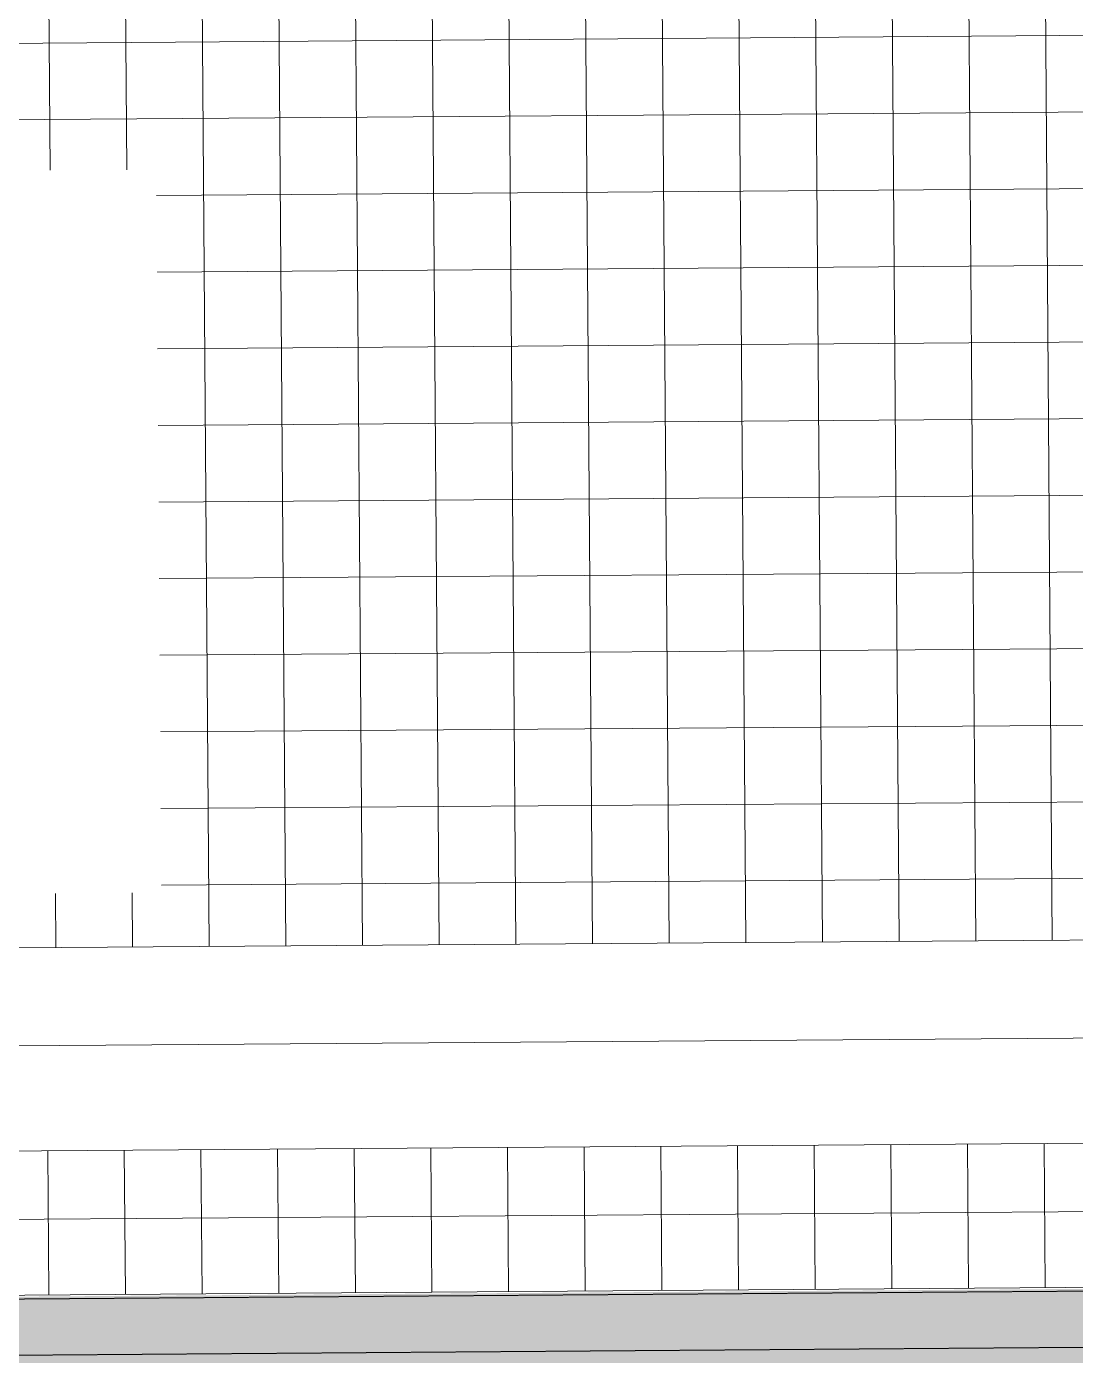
# Model space of a CAD drawing. Header units: millimetres. Extents: x 930469 to 1523124, y -120375 to 411163.
# Drawn here: x 1409055 to 1413160, y 190972 to 196173 of the extents above; entities that cross this region are included whole.
import ezdxf

# ---------------------------------------------------------------- set-up
doc = ezdxf.new("R2010")
doc.units = ezdxf.units.MM
doc.set_wipeout_variables(frame=1)
doc.linetypes.add('DASHED2', pattern=[0.375, 0.25, -0.125])
doc.linetypes.add('Xref Mat bang phong may phat dien tang 1$0$DASHDOT', pattern=[1, 0.5, -0.25, 0, -0.25])
doc.layers.get('0').update_dxf_attribs({"color": 8, "lineweight": 0})
for name, color, linetype, lineweight in [('A-CUA', 8, 'Continuous', 0), ('A-NET MANH', 8, 'Continuous', 0), ('A-NET THAY', 8, 'Continuous', 0), ('A-TUONG', 8, 'Continuous', 0), ('DIM', 8, 'Continuous', 0), ('hach', 8, 'Continuous', 0), ('hatch2', 8, 'Continuous', 0), ('khuat 1', 8, 'DASHED2', 0), ('THAY', 8, 'Continuous', 0), ('thay1', 8, 'Continuous', 0), ('Xref Landscape 2020 05 04$0$tree', 8, 'Continuous', 0), ('Xref Landscape 2020 05 04$0$TUONG', 8, 'Continuous', 0), ('Xref Mat bang phong may phat dien tang 1$0$+Alu doors', 8, 'Continuous', 0), ('Xref Mat bang phong may phat dien tang 1$0$+Steel Doors', 8, 'Continuous', 0), ('Xref Mat bang phong may phat dien tang 1$0$A_manh', 8, 'Continuous', 0), ('Xref Mat bang phong may phat dien tang 1$0$CENTER', 8, 'Xref Mat bang phong may phat dien tang 1$0$DASHDOT', 0), ('Xref Mat bang phong may phat dien tang 1$0$CUADI', 8, 'Continuous', 0), ('Xref Mat bang phong may phat dien tang 1$0$hoan thien', 8, 'Continuous', 0), ('Xref Mat bang phong may phat dien tang 1$0$Ong dau cap', 8, 'Continuous', 0), ('Xref Mat bang phong may phat dien tang 1$0$Ong dau hoi', 8, 'Continuous', 0), ('Xref Mat bang phong may phat dien tang 1$0$THAY', 8, 'Continuous', 0), ('Xref Mat bang phong may phat dien tang 1$0$Xref Mat bang phong may phat dien tang 1$0$TUONG', 8, 'Continuous', 0)]:
    doc.layers.add(name, color=color, linetype=linetype, lineweight=lineweight)

# ---------------------------------------------------------------- blocks, each defined once
blk = doc.blocks.new('*U113')
at = {"layer": 'Xref Mat bang phong may phat dien tang 1$0$+Alu doors', "ltscale": 1000}
for p, q in [((-11018.1, 53651.8, -66.2), (-11018.1, 56695.3, -132.5)), ((-11007.1, 53651.8, -66.2), (-11007.1, 56695.3, -132.5)), ((-10978.5, 53651.8, -66.2), (-10978.5, 56695.3, -132.5)), ((-10958.1, 53651.8, -66.2), (-10958.1, 56695.3, -132.5))]:
    blk.add_line(p, q, dxfattribs=at)
at = {"layer": 'Xref Mat bang phong may phat dien tang 1$0$+Steel Doors', "ltscale": 1000}
for p, q in [((-11031.6, 56695.3, -66.2), (-11034.1, 56695.3, -66.2)), ((-11034.1, 56695.3, -66.2), (-11034.1, 56657.3, -66.2)), ((-11034.1, 56657.3, -66.2), (-11026.3, 56657.3, -66.2)), ((-11032.6, 56654.5, -132.5), (-11034.1, 56652.3, -132.5)), ((-11032.9, 56652.3, -66.2), (-11034.1, 56652.3, -66.2)), ((-11034.1, 56652.3, -66.2), (-11034.1, 56650.3, -66.2)), ((-11034.1, 53696.8, -66.2), (-11034.1, 56650.3, -132.5)), ((-11034.1, 56650.3, -66.2), (-11025.1, 56650.3, -66.2)), ((-11032.9, 56689.3, -66.2), (-11032.9, 56694.1, -66.2)), ((-11032.9, 56694.1, -66.2), (-11031.6, 56694.1, -66.2)), ((-11020.3, 56689.3, -66.2), (-11032.9, 56689.3, -66.2)), ((-11022.8, 56688.3, -132.5), (-11032.9, 56688.3, -132.5)), ((-11032.9, 56658.5, -132.5), (-11032.9, 56688.1, -132.5)), ((-11020.3, 56658.5, -132.5), (-11032.9, 56658.5, -132.5)), ((-11032.9, 56651.5, -66.2), (-11032.9, 56652.3, -66.2)), ((-11026.3, 56651.5, -66.2), (-11032.9, 56651.5, -66.2)), ((-11031.6, 56694.1, -66.2), (-11031.6, 56695.3, -66.2)), ((-11026.3, 56657.3, -66.2), (-11026.3, 56651.5, -66.2)), ((-11025.1, 56650.3, -66.2), (-11025.1, 56657.3, -66.2)), ((-11025.1, 56657.3, -66.2), (-11019.1, 56657.3, -66.2)), ((-11022.8, 56689.3, -132.5), (-11022.8, 56681.1, -132.5)), ((-11022.8, 56681.1, -132.5), (-11020.3, 56681.1, -132.5)), ((-11019.1, 56695.3, -66.2), (-11021.6, 56695.3, -66.2)), ((-11021.6, 56695.3, -66.2), (-11021.6, 56694.1, -66.2)), ((-11021.6, 56694.1, -66.2), (-11020.3, 56694.1, -66.2)), ((-11021.6, 56682.3, -66.2), (-11021.6, 56688.3, -66.2)), ((-11021.6, 56688.3, -66.2), (-11020.3, 56688.3, -66.2)), ((-11020.3, 56682.3, -66.2), (-11021.6, 56682.3, -66.2)), ((-11020.3, 56694.1, -66.2), (-11020.3, 56689.3, -66.2)), ((-11020.3, 56688.3, -66.2), (-11020.3, 56687.3, -66.2)), ((-11020.3, 56687.3, -66.2), (-11019.1, 56687.3, -66.2)), ((-11019.1, 56683.1, -66.2), (-11020.3, 56683.1, -66.2)), ((-11020.3, 56683.1, -66.2), (-11020.3, 56682.3, -66.2)), ((-11020.3, 56681.1, -132.5), (-11020.3, 56658.5, -132.5)), ((-11019.1, 56687.3, -66.2), (-11019.1, 56695.3, -66.2)), ((-11019.1, 56657.3, -66.2), (-11019.1, 56683.1, -66.2)), ((-11034.1, 53694.8, -66.2), (-11034.1, 53696.8, -66.2)), ((-11034.1, 53696.8, -66.2), (-11025.1, 53696.8, -66.2)), ((-11032.6, 53692.6, -66.2), (-11034.1, 53694.8, -66.2)), ((-11032.9, 53694.8, -66.2), (-11034.1, 53694.8, -66.2)), ((-11034.1, 53651.8, -66.2), (-11034.1, 53689.8, -66.2)), ((-11034.1, 53689.8, -66.2), (-11026.3, 53689.8, -66.2)), ((-11026.3, 53695.6, -66.2), (-11032.9, 53695.6, -66.2)), ((-11032.9, 53695.6, -66.2), (-11032.9, 53694.8, -66.2)), ((-11020.3, 53688.6, -66.2), (-11032.9, 53688.6, -66.2)), ((-11032.9, 53688.6, -66.2), (-11032.9, 53659, -66.2)), ((-11026.3, 53689.8, -66.2), (-11026.3, 53695.6, -66.2)), ((-11025.1, 53696.8, -66.2), (-11025.1, 53689.8, -66.2)), ((-11025.1, 53689.8, -66.2), (-11019.1, 53689.8, -66.2)), ((-11020.3, 53666, -66.2), (-11020.3, 53688.6, -66.2)), ((-11019.1, 53689.8, -66.2), (-11019.1, 53664, -66.2)), ((-11031.6, 53651.8, -66.2), (-11034.1, 53651.8, -66.2)), ((-11022.8, 53658.8, -66.2), (-11032.9, 53658.8, -66.2)), ((-11020.3, 53657.8, -66.2), (-11032.9, 53657.8, -66.2)), ((-11032.9, 53657.8, -66.2), (-11032.9, 53653, -66.2)), ((-11032.9, 53653, -66.2), (-11031.6, 53653, -66.2)), ((-11031.6, 53653, -66.2), (-11031.6, 53651.8, -66.2)), ((-11022.8, 53657.8, -66.2), (-11022.8, 53666, -66.2)), ((-11022.8, 53666, -66.2), (-11020.3, 53666, -66.2)), ((-11020.3, 53664.8, -66.2), (-11021.6, 53664.8, -66.2)), ((-11021.6, 53664.8, -66.2), (-11021.6, 53658.8, -66.2)), ((-11021.6, 53658.8, -66.2), (-11020.3, 53658.8, -66.2)), ((-11021.6, 53651.8, -66.2), (-11021.6, 53653, -66.2)), ((-11021.6, 53653, -66.2), (-11020.3, 53653, -66.2)), ((-11019.1, 53651.8, -66.2), (-11021.6, 53651.8, -66.2)), ((-11020.3, 53664, -66.2), (-11020.3, 53664.8, -66.2)), ((-11019.1, 53664, -66.2), (-11020.3, 53664, -66.2)), ((-11020.3, 53658.8, -66.2), (-11020.3, 53659.8, -66.2)), ((-11020.3, 53659.8, -66.2), (-11019.1, 53659.8, -66.2)), ((-11020.3, 53653, -66.2), (-11020.3, 53657.8, -66.2)), ((-11019.1, 53659.8, -66.2), (-11019.1, 53651.8, -66.2))]:
    blk.add_line(p, q, dxfattribs=at)
for centre, radius in [((-11029.6, 56654.5, -132.5), 3), ((-11032.1, 56654.5, -132.5), 0.5), ((-11029.6, 56654.5, -132.5), 2), ((-11029.6, 56657, -132.5), 0.5), ((-11029.6, 56652, -132.5), 0.5), ((-11027.1, 56654.5, -132.5), 0.5), ((-11029.6, 53692.6, -66.2), 3), ((-11032.1, 53692.6, -66.2), 0.5), ((-11029.6, 53692.6, -66.2), 2), ((-11029.6, 53695.1, -66.2), 0.5), ((-11029.6, 53690.1, -66.2), 0.5), ((-11027.1, 53692.6, -66.2), 0.5)]:
    blk.add_circle(centre, radius, dxfattribs=at)
at = {"layer": 'Xref Mat bang phong may phat dien tang 1$0$CUADI'}
for p, q in [((-11034.1, 56695.3, -132.5), (-11034.1, 56733.3, -132.5)), ((-11034.1, 56733.3, -132.5), (-11025.1, 56733.3, -132.5)), ((-11026.3, 56732.1, -132.5), (-11033, 56732.1, -132.5)), ((-11033, 56732.1, -132.5), (-11033, 56696.4, -132.5)), ((-11026.3, 56731, -132.5), (-11026.3, 56732.1, -132.5)), ((-11022.6, 56731, -132.5), (-11026.3, 56731, -132.5)), ((-11025.1, 56733.3, -132.5), (-11025.1, 56732.1, -132.5)), ((-11025.1, 56732.1, -132.5), (-11022.6, 56732.1, -132.5)), ((-11022.1, 56731.6, -132.5), (-11022.1, 56731.5, -132.5)), ((-10970.1, 56731.5, -132.5), (-10970.1, 56731.6, -132.5)), ((-10969.6, 56732.1, -132.5), (-10967.1, 56732.1, -132.5)), ((-10966, 56731, -132.5), (-10969.6, 56731, -132.5)), ((-10967.1, 56732.1, -132.5), (-10967.1, 56733.3, -132.5)), ((-10967.1, 56733.3, -132.5), (-10958.1, 56733.3, -132.5)), ((-10959.3, 56732.1, -132.5), (-10966, 56732.1, -132.5)), ((-10966, 56732.1, -132.5), (-10966, 56731, -132.5)), ((-10959.3, 56696.4, -132.5), (-10959.3, 56732.1, -132.5)), ((-10958.1, 56733.3, -132.5), (-10958.1, 56695.3, -132.5)), ((-10958.1, 56695.3, -132.5), (-11034.1, 56695.3, -132.5)), ((-11033, 56696.4, -132.5), (-11015.9, 56696.4, -132.5)), ((-11015.7, 56700.1, -132.5), (-11015.4, 56699.7, -132.5)), ((-11013.3, 56700.1, -132.5), (-11013.6, 56699.7, -132.5)), ((-10979, 56696.4, -132.5), (-11013.1, 56696.4, -132.5)), ((-10978.5, 56699.7, -132.5), (-10978.7, 56700.1, -132.5)), ((-10976.7, 56699.7, -132.5), (-10976.4, 56700.1, -132.5)), ((-10976.2, 56696.4, -132.5), (-10959.3, 56696.4, -132.5)), ((-10958.1, 53651.8, -66.2), (-11034.1, 53651.8, -66.2)), ((-11034.1, 53651.8, -66.2), (-11034.1, 53613.8, -66.2)), ((-11033, 53614.9, -66.2), (-11033, 53650.6, -66.2)), ((-11033, 53650.6, -66.2), (-11015.9, 53650.6, -66.2)), ((-11015.7, 53646.9, -66.2), (-11015.4, 53647.4, -66.2)), ((-11013.3, 53646.9, -66.2), (-11013.6, 53647.4, -66.2)), ((-10979, 53650.6, -66.2), (-11013.1, 53650.6, -66.2)), ((-10978.5, 53647.4, -66.2), (-10978.7, 53646.9, -66.2)), ((-10976.7, 53647.4, -66.2), (-10976.4, 53646.9, -66.2)), ((-10976.2, 53650.6, -66.2), (-10959.3, 53650.6, -66.2)), ((-10959.3, 53650.6, -66.2), (-10959.3, 53614.9, -66.2)), ((-10958.1, 53613.8, -66.2), (-10958.1, 53651.8, -66.2)), ((-11034.1, 53613.8, -66.2), (-11025.1, 53613.8, -66.2)), ((-11026.3, 53614.9, -66.2), (-11033, 53614.9, -66.2)), ((-11022.6, 53616.1, -66.2), (-11026.3, 53616.1, -66.2)), ((-11026.3, 53616.1, -66.2), (-11026.3, 53614.9, -66.2)), ((-11025.1, 53613.8, -66.2), (-11025.1, 53614.9, -66.2)), ((-11025.1, 53614.9, -66.2), (-11022.6, 53614.9, -66.2)), ((-11022.1, 53615.4, -66.2), (-11022.1, 53615.6, -66.2)), ((-10970.1, 53615.6, -66.2), (-10970.1, 53615.4, -66.2)), ((-10966, 53616.1, -66.2), (-10969.6, 53616.1, -66.2)), ((-10969.6, 53614.9, -66.2), (-10967.1, 53614.9, -66.2)), ((-10967.1, 53614.9, -66.2), (-10967.1, 53613.8, -66.2)), ((-10967.1, 53613.8, -66.2), (-10958.1, 53613.8, -66.2)), ((-10966, 53614.9, -66.2), (-10966, 53616.1, -66.2)), ((-10959.3, 53614.9, -66.2), (-10966, 53614.9, -66.2))]:
    blk.add_line(p, q, dxfattribs=at)
for centre, radius, start, end in [((-11022.6, 56731.6, -132.5), 0.5, 0, 90), ((-11022.6, 56731.5, -132.5), 0.5, 270, 0), ((-10969.6, 56731.6, -132.5), 0.5, 90, 180), ((-10969.6, 56731.5, -132.5), 0.5, 180, 270), ((-11014.5, 56698.2, -132.5), 2.25, 121.4074, 231.0576), ((-11014.5, 56698.2, -132.5), 1.75, 121.4074, 58.5926), ((-11014.5, 56698.2, -132.5), 1.75, 121.4074, 58.5926), ((-11014.5, 56698.2, -132.5), 2.25, 308.9424, 58.5926), ((-10977.6, 56698.2, -132.5), 2.25, 121.4074, 231.0576), ((-10977.6, 56698.2, -132.5), 1.75, 121.4074, 58.5926), ((-10977.6, 56698.2, -132.5), 1.75, 121.4074, 58.5926), ((-10977.6, 56698.2, -132.5), 2.25, 308.9424, 58.5926), ((-11014.5, 53648.9, -66.2), 2.25, 128.9424, 238.5926), ((-11014.5, 53648.9, -66.2), 1.75, 301.4074, 238.5926), ((-11014.5, 53648.9, -66.2), 1.75, 301.4074, 238.5926), ((-11014.5, 53648.9, -66.2), 2.25, 301.4074, 51.0576), ((-10977.6, 53648.9, -66.2), 2.25, 128.9424, 238.5926), ((-10977.6, 53648.9, -66.2), 1.75, 301.4074, 238.5926), ((-10977.6, 53648.9, -66.2), 1.75, 301.4074, 238.5926), ((-10977.6, 53648.9, -66.2), 2.25, 301.4074, 51.0576), ((-11022.6, 53615.6, -66.2), 0.5, 0, 90), ((-11022.6, 53615.4, -66.2), 0.5, 270, 0), ((-10969.6, 53615.6, -66.2), 0.5, 90, 180), ((-10969.6, 53615.4, -66.2), 0.5, 180, 270)]:
    blk.add_arc(centre, radius, start, end, dxfattribs=at)
blk = doc.blocks.new('*U164')
for p, q in [((-11034.1, 56695.3, -132.5), (-11034.1, 56733.3, -132.5)), ((-11034.1, 56733.3, -132.5), (-11025.1, 56733.3, -132.5)), ((-11026.3, 56732.1, -132.5), (-11033, 56732.1, -132.5)), ((-11033, 56732.1, -132.5), (-11033, 56696.4, -132.5)), ((-11026.3, 56731, -132.5), (-11026.3, 56732.1, -132.5)), ((-11022.6, 56731, -132.5), (-11026.3, 56731, -132.5)), ((-11025.1, 56733.3, -132.5), (-11025.1, 56732.1, -132.5)), ((-11025.1, 56732.1, -132.5), (-11022.6, 56732.1, -132.5)), ((-11022.1, 56731.6, -132.5), (-11022.1, 56731.5, -132.5)), ((-10970.1, 56731.5, -132.5), (-10970.1, 56731.6, -132.5)), ((-10969.6, 56732.1, -132.5), (-10967.1, 56732.1, -132.5)), ((-10966, 56731, -132.5), (-10969.6, 56731, -132.5)), ((-10967.1, 56732.1, -132.5), (-10967.1, 56733.3, -132.5)), ((-10967.1, 56733.3, -132.5), (-10958.1, 56733.3, -132.5)), ((-10959.3, 56732.1, -132.5), (-10966, 56732.1, -132.5)), ((-10966, 56732.1, -132.5), (-10966, 56731, -132.5)), ((-10959.3, 56696.4, -132.5), (-10959.3, 56732.1, -132.5)), ((-10958.1, 56733.3, -132.5), (-10958.1, 56695.3, -132.5)), ((-10958.1, 56695.3, -132.5), (-11034.1, 56695.3, -132.5)), ((-11033, 56696.4, -132.5), (-11015.9, 56696.4, -132.5)), ((-11015.7, 56700.1, -132.5), (-11015.4, 56699.7, -132.5)), ((-11013.3, 56700.1, -132.5), (-11013.6, 56699.7, -132.5)), ((-10979, 56696.4, -132.5), (-11013.1, 56696.4, -132.5)), ((-10978.5, 56699.7, -132.5), (-10978.7, 56700.1, -132.5)), ((-10976.7, 56699.7, -132.5), (-10976.4, 56700.1, -132.5)), ((-10976.2, 56696.4, -132.5), (-10959.3, 56696.4, -132.5)), ((-10958.1, 53660.1, -66.2), (-11034.1, 53660.1, -66.2)), ((-11034.1, 53660.1, -66.2), (-11034.1, 53622.1, -66.2)), ((-11033, 53623.2, -66.2), (-11033, 53658.9, -66.2)), ((-11033, 53658.9, -66.2), (-11015.9, 53658.9, -66.2)), ((-11015.7, 53655.2, -66.2), (-11015.4, 53655.7, -66.2)), ((-11013.3, 53655.2, -66.2), (-11013.6, 53655.7, -66.2)), ((-10979, 53658.9, -66.2), (-11013.1, 53658.9, -66.2)), ((-10978.5, 53655.7, -66.2), (-10978.7, 53655.2, -66.2)), ((-10976.7, 53655.7, -66.2), (-10976.4, 53655.2, -66.2)), ((-10976.2, 53658.9, -66.2), (-10959.3, 53658.9, -66.2)), ((-10959.3, 53658.9, -66.2), (-10959.3, 53623.2, -66.2)), ((-10958.1, 53622.1, -66.2), (-10958.1, 53660.1, -66.2)), ((-11034.1, 53622.1, -66.2), (-11025.1, 53622.1, -66.2)), ((-11026.3, 53623.2, -66.2), (-11033, 53623.2, -66.2)), ((-11022.6, 53624.4, -66.2), (-11026.3, 53624.4, -66.2)), ((-11026.3, 53624.4, -66.2), (-11026.3, 53623.2, -66.2)), ((-11025.1, 53622.1, -66.2), (-11025.1, 53623.2, -66.2)), ((-11025.1, 53623.2, -66.2), (-11022.6, 53623.2, -66.2)), ((-11022.1, 53623.7, -66.2), (-11022.1, 53623.9, -66.2)), ((-10970.1, 53623.9, -66.2), (-10970.1, 53623.7, -66.2)), ((-10966, 53624.4, -66.2), (-10969.6, 53624.4, -66.2)), ((-10969.6, 53623.2, -66.2), (-10967.1, 53623.2, -66.2)), ((-10967.1, 53623.2, -66.2), (-10967.1, 53622.1, -66.2)), ((-10967.1, 53622.1, -66.2), (-10958.1, 53622.1, -66.2)), ((-10966, 53623.2, -66.2), (-10966, 53624.4, -66.2)), ((-10959.3, 53623.2, -66.2), (-10966, 53623.2, -66.2))]:
    blk.add_line(p, q)
at = {"ltscale": 1000}
for p, q in [((-11031.6, 56695.3, -66.2), (-11034.1, 56695.3, -66.2)), ((-11034.1, 56695.3, -66.2), (-11034.1, 56657.3, -66.2)), ((-11034.1, 56657.3, -66.2), (-11026.3, 56657.3, -66.2)), ((-11032.6, 56654.5, -132.5), (-11034.1, 56652.3, -132.5)), ((-11032.9, 56652.3, -66.2), (-11034.1, 56652.3, -66.2)), ((-11034.1, 56652.3, -66.2), (-11034.1, 56650.3, -66.2)), ((-11034.1, 53705.1, -66.2), (-11034.1, 56650.3, -132.5)), ((-11034.1, 56650.3, -66.2), (-11025.1, 56650.3, -66.2)), ((-11032.9, 56689.3, -66.2), (-11032.9, 56694.1, -66.2)), ((-11032.9, 56694.1, -66.2), (-11031.6, 56694.1, -66.2)), ((-11020.3, 56689.3, -66.2), (-11032.9, 56689.3, -66.2)), ((-11022.8, 56688.3, -132.5), (-11032.9, 56688.3, -132.5)), ((-11032.9, 56658.5, -132.5), (-11032.9, 56688.1, -132.5)), ((-11020.3, 56658.5, -132.5), (-11032.9, 56658.5, -132.5)), ((-11032.9, 56651.5, -66.2), (-11032.9, 56652.3, -66.2)), ((-11026.3, 56651.5, -66.2), (-11032.9, 56651.5, -66.2)), ((-11031.6, 56694.1, -66.2), (-11031.6, 56695.3, -66.2)), ((-11026.3, 56657.3, -66.2), (-11026.3, 56651.5, -66.2)), ((-11025.1, 56650.3, -66.2), (-11025.1, 56657.3, -66.2)), ((-11025.1, 56657.3, -66.2), (-11019.1, 56657.3, -66.2)), ((-11022.8, 56689.3, -132.5), (-11022.8, 56681.1, -132.5)), ((-11022.8, 56681.1, -132.5), (-11020.3, 56681.1, -132.5)), ((-11019.1, 56695.3, -66.2), (-11021.6, 56695.3, -66.2)), ((-11021.6, 56695.3, -66.2), (-11021.6, 56694.1, -66.2)), ((-11021.6, 56694.1, -66.2), (-11020.3, 56694.1, -66.2)), ((-11021.6, 56682.3, -66.2), (-11021.6, 56688.3, -66.2)), ((-11021.6, 56688.3, -66.2), (-11020.3, 56688.3, -66.2)), ((-11020.3, 56682.3, -66.2), (-11021.6, 56682.3, -66.2)), ((-11020.3, 56694.1, -66.2), (-11020.3, 56689.3, -66.2)), ((-11020.3, 56688.3, -66.2), (-11020.3, 56687.3, -66.2)), ((-11020.3, 56687.3, -66.2), (-11019.1, 56687.3, -66.2)), ((-11019.1, 56683.1, -66.2), (-11020.3, 56683.1, -66.2)), ((-11020.3, 56683.1, -66.2), (-11020.3, 56682.3, -66.2)), ((-11020.3, 56681.1, -132.5), (-11020.3, 56658.5, -132.5)), ((-11019.1, 56687.3, -66.2), (-11019.1, 56695.3, -66.2)), ((-11019.1, 56657.3, -66.2), (-11019.1, 56683.1, -66.2)), ((-11018.1, 53660.1, -66.2), (-11018.1, 56695.3, -132.5)), ((-11007.1, 53660.1, -66.2), (-11007.1, 56695.3, -132.5)), ((-10978.5, 53660.1, -66.2), (-10978.5, 56695.3, -132.5)), ((-10958.1, 53660.1, -66.2), (-10958.1, 56695.3, -132.5)), ((-11034.1, 53703.1, -66.2), (-11034.1, 53705.1, -66.2)), ((-11034.1, 53705.1, -66.2), (-11025.1, 53705.1, -66.2)), ((-11032.6, 53700.9, -66.2), (-11034.1, 53703.1, -66.2)), ((-11032.9, 53703.1, -66.2), (-11034.1, 53703.1, -66.2)), ((-11034.1, 53660.1, -66.2), (-11034.1, 53698.1, -66.2)), ((-11034.1, 53698.1, -66.2), (-11026.3, 53698.1, -66.2)), ((-11026.3, 53703.9, -66.2), (-11032.9, 53703.9, -66.2)), ((-11032.9, 53703.9, -66.2), (-11032.9, 53703.1, -66.2)), ((-11020.3, 53696.9, -66.2), (-11032.9, 53696.9, -66.2)), ((-11032.9, 53696.9, -66.2), (-11032.9, 53667.3, -66.2)), ((-11026.3, 53698.1, -66.2), (-11026.3, 53703.9, -66.2)), ((-11025.1, 53705.1, -66.2), (-11025.1, 53698.1, -66.2)), ((-11025.1, 53698.1, -66.2), (-11019.1, 53698.1, -66.2)), ((-11020.3, 53674.3, -66.2), (-11020.3, 53696.9, -66.2)), ((-11019.1, 53698.1, -66.2), (-11019.1, 53672.3, -66.2)), ((-11031.6, 53660.1, -66.2), (-11034.1, 53660.1, -66.2)), ((-11022.8, 53667.1, -66.2), (-11032.9, 53667.1, -66.2)), ((-11020.3, 53666.1, -66.2), (-11032.9, 53666.1, -66.2)), ((-11032.9, 53666.1, -66.2), (-11032.9, 53661.3, -66.2)), ((-11032.9, 53661.3, -66.2), (-11031.6, 53661.3, -66.2)), ((-11031.6, 53661.3, -66.2), (-11031.6, 53660.1, -66.2)), ((-11022.8, 53666.1, -66.2), (-11022.8, 53674.3, -66.2)), ((-11022.8, 53674.3, -66.2), (-11020.3, 53674.3, -66.2)), ((-11020.3, 53673.1, -66.2), (-11021.6, 53673.1, -66.2)), ((-11021.6, 53673.1, -66.2), (-11021.6, 53667.1, -66.2)), ((-11021.6, 53667.1, -66.2), (-11020.3, 53667.1, -66.2)), ((-11021.6, 53660.1, -66.2), (-11021.6, 53661.3, -66.2)), ((-11021.6, 53661.3, -66.2), (-11020.3, 53661.3, -66.2)), ((-11019.1, 53660.1, -66.2), (-11021.6, 53660.1, -66.2)), ((-11020.3, 53672.3, -66.2), (-11020.3, 53673.1, -66.2)), ((-11019.1, 53672.3, -66.2), (-11020.3, 53672.3, -66.2)), ((-11020.3, 53667.1, -66.2), (-11020.3, 53668.1, -66.2)), ((-11020.3, 53668.1, -66.2), (-11019.1, 53668.1, -66.2)), ((-11020.3, 53661.3, -66.2), (-11020.3, 53666.1, -66.2)), ((-11019.1, 53668.1, -66.2), (-11019.1, 53660.1, -66.2))]:
    blk.add_line(p, q, dxfattribs=at)
for centre, radius in [((-11029.6, 56654.5, -132.5), 3), ((-11032.1, 56654.5, -132.5), 0.5), ((-11029.6, 56654.5, -132.5), 2), ((-11029.6, 56657, -132.5), 0.5), ((-11029.6, 56652, -132.5), 0.5), ((-11027.1, 56654.5, -132.5), 0.5), ((-11029.6, 53700.9, -66.2), 3), ((-11032.1, 53700.9, -66.2), 0.5), ((-11029.6, 53700.9, -66.2), 2), ((-11029.6, 53703.4, -66.2), 0.5), ((-11029.6, 53698.4, -66.2), 0.5), ((-11027.1, 53700.9, -66.2), 0.5)]:
    blk.add_circle(centre, radius, dxfattribs=at)
for centre, radius, start, end in [((-11022.6, 56731.6, -132.5), 0.5, 0, 90), ((-11022.6, 56731.5, -132.5), 0.5, 270, 0), ((-10969.6, 56731.6, -132.5), 0.5, 90, 180), ((-10969.6, 56731.5, -132.5), 0.5, 180, 270), ((-11014.5, 56698.2, -132.5), 2.25, 121.4074, 231.0576), ((-11014.5, 56698.2, -132.5), 1.75, 121.4074, 58.5926), ((-11014.5, 56698.2, -132.5), 1.75, 121.4074, 58.5926), ((-11014.5, 56698.2, -132.5), 2.25, 308.9424, 58.5926), ((-10977.6, 56698.2, -132.5), 2.25, 121.4074, 231.0576), ((-10977.6, 56698.2, -132.5), 1.75, 121.4074, 58.5926), ((-10977.6, 56698.2, -132.5), 1.75, 121.4074, 58.5926), ((-10977.6, 56698.2, -132.5), 2.25, 308.9424, 58.5926), ((-11014.5, 53657.2, -66.2), 2.25, 128.9424, 238.5926), ((-11014.5, 53657.2, -66.2), 1.75, 301.4074, 238.5926), ((-11014.5, 53657.2, -66.2), 1.75, 301.4074, 238.5926), ((-11014.5, 53657.2, -66.2), 2.25, 301.4074, 51.0576), ((-10977.6, 53657.2, -66.2), 2.25, 128.9424, 238.5926), ((-10977.6, 53657.2, -66.2), 1.75, 301.4074, 238.5926), ((-10977.6, 53657.2, -66.2), 1.75, 301.4074, 238.5926), ((-10977.6, 53657.2, -66.2), 2.25, 301.4074, 51.0576), ((-11022.6, 53623.9, -66.2), 0.5, 0, 90), ((-11022.6, 53623.7, -66.2), 0.5, 270, 0), ((-10969.6, 53623.9, -66.2), 0.5, 90, 180), ((-10969.6, 53623.7, -66.2), 0.5, 180, 270)]:
    blk.add_arc(centre, radius, start, end)
blk = doc.blocks.new('mb mai')
at = {"layer": 'thay1'}
blk.add_lwpolyline([(-50, -50.5), (-49.4, -13875.2), (-11879.4, -13877), (-11879.4, -50.5)], close=True, dxfattribs=at)
blk.add_wipeout([(-12053.7, 124.3), (124.3, 124.3), (124.3, -14051.3), (-12053.7, -14051.3)]).dxf.layer = 'THAY'
at = {"layer": 'hatch2'}
h = blk.add_hatch(dxfattribs=at)
h.set_pattern_fill('DOTS', color=256, scale=600)
h.set_pattern_definition([(0, (-106734.907, 3554.58), (18.75, 37.5), [0, -37.5])])
h.paths.add_polyline_path([(124.3, 124.3), (-12053.7, 124.3), (-12053.7, -14051.3), (124.3, -14051.3)])
h.paths.add_polyline_path([(-300, -300.5), (-11629.4, -300.5), (-11629.4, -13632), (-300, -13632)], flags=16)
h = blk.add_hatch(dxfattribs=at)
h.set_pattern_fill('_USER', color=256, scale=300, double=1, pattern_type=0)
h.set_pattern_definition([(270, (-56502.16, -262168.8), (300, -6e-14), []), (0, (-56502.16, -262168.8), (0, 300), [])])
h.paths.add_polyline_path([(-599.4, -13625.3), (-599.4, -300.5), (-11330, -300.5), (-11330, -13626.9)])
h.paths.add_polyline_path([(-11064.4, -13062), (-11064.4, -865), (-865, -865), (-865, -13062)], flags=16)
h.paths.add_polyline_path([(-10652.2, -12649.8), (-10652.2, -1277.2), (-1277.2, -1277.2), (-1277.2, -12649.8)], flags=0)
h.paths.add_polyline_path([(-10269.3, -12266.8), (-10269.3, -1660.1), (-1660.1, -1660.1), (-1660.1, -12266.8)], flags=0)
h.paths.add_polyline_path([(-7364.8, -12054.5), (-8294.8, -12054.5), (-8294.8, -9224.5), (-7364.8, -9224.5)], flags=0)
h.paths.add_polyline_path([(-5594.8, -8415), (-6524.8, -8415), (-6524.8, -4195), (-5594.8, -4195)], flags=0)
h.paths.add_polyline_path([(-7364.8, -8524.5), (-8294.8, -8524.5), (-8294.8, -4195), (-7364.8, -4195)], flags=0)
h.paths.add_polyline_path([(-9134.6, -12036.9), (-10064.6, -12036.9), (-10064.6, -9206.9), (-9134.6, -9206.9)], flags=0)
h.paths.add_polyline_path([(-9134.6, -8506.9), (-10064.6, -8506.9), (-10064.6, -4196.6), (-9134.6, -4196.6)], flags=0)
h = blk.add_hatch(dxfattribs=at)
h.set_pattern_fill('_USER', color=256, scale=300, double=1, pattern_type=0)
h.set_pattern_definition([(0, (-10564.43, -1365), (0, 300), []), (90, (-10564.43, -1365), (-300, 2e-14), [])])
h.paths.add_polyline_path([(-9134.6, -12036.9), (-9134.6, -9206.9), (-10064.6, -9206.9), (-10064.6, -12036.9)], flags=16)
h.paths.add_polyline_path([(-7364.8, -12054.5), (-7364.8, -9224.5), (-8294.8, -9224.5), (-8294.8, -12054.5)], flags=16)
h.paths.add_polyline_path([(-6524.8, -4195), (-6524.8, -8415), (-5594.8, -8415), (-5594.8, -4195)], flags=16)
h.paths.add_polyline_path([(-7364.8, -8524.5), (-7364.8, -4195), (-8294.8, -4195), (-8294.8, -8524.5)], flags=16)
h.paths.add_polyline_path([(-9134.6, -8506.9), (-9134.6, -4196.6), (-10064.6, -4196.6), (-10064.6, -8506.9)], flags=16)
h.paths.add_polyline_path([(-10269.3, -12266.8), (-1664.9, -12266.8), (-1660.1, -1660.1), (-10269.3, -1660.1)])
at = {"layer": 'khuat 1', "ltscale": 7}
for points in [[(-65, -65.5), (-64.4, -13860.2), (-11864.4, -13862), (-11864.4, -65.5)], [(-285, -285.5), (-284.4, -13640.3), (-11644.4, -13641.9), (-11644.4, -285.5)]]:
    blk.add_lwpolyline(points, close=True, dxfattribs=at)
at = {"layer": 'thay1'}
blk.add_lwpolyline([(-300, -300.5), (-299.4, -13625.3), (-11629.4, -13626.9), (-11629.4, -300.5)], close=True, dxfattribs=at)
blk.add_wipeout([(-7364.8, -12054.5), (-7364.8, -9224.5), (-8294.8, -9224.5), (-8294.8, -12054.5)]).dxf.layer = 'DIM'
for points in [[(-11064.4, -865), (-865, -865), (-865, -13062), (-11064.4, -13062)], [(-10652.2, -1277.2), (-1277.2, -1277.2), (-1277.2, -12649.8), (-10652.2, -12649.8)], [(-10269.3, -1660.1), (-1660.1, -1660.1), (-1660.1, -12266.8), (-10269.3, -12266.8)]]:
    blk.add_lwpolyline(points, close=True, dxfattribs=at)
blk = doc.blocks.new('tiep dan')
blk.add_line((1141520.1, 72710.2), (1138735.1, 72710.2))
blk.add_lwpolyline([(1138545.1, 72710.2), (1137875.1, 72710.2), (1137875.1, 72910.2), (1138545.1, 72910.2)])
at = {"extrusion": (-1, 8.88178e-19, 0), "elevation": -1138545.1}
blk.add_lwpolyline([(-72710.2, 56.2), (-72910.2, 89.4)], dxfattribs=at)
at = {"layer": 'A-NET MANH'}
for p, q in [((1135375.1, 72710.2), (1137875.1, 72710.2)), ((1141710.1, 72710.2), (1138545.1, 72710.2)), ((1138735.1, 72710.2), (1138735.1, 72395.2)), ((1141520.1, 72395.2), (1141520.1, 72710.2)), ((1138735.1, 72395.2), (1137685.1, 72395.2)), ((1145204.5, 72395.2), (1141520.1, 72395.2))]:
    blk.add_line(p, q, dxfattribs=at)
for points in [[(1141675.1, 72755.2), (1141675.1, 72660.2), (1144184.5, 72660.2), (1144184.5, 72545.2), (1145054.5, 72545.2), (1145054.5, 73415.2), (1144939.1, 73415.2), (1144939.1, 81445.2), (1144827.9, 81445.2), (1144827.9, 81410.2)], [(1141695.1, 72755.2), (1141695.1, 72680.2), (1144204.5, 72680.2), (1144204.5, 72565.2), (1145034.5, 72565.2), (1145034.5, 73395.2), (1144919.1, 73395.2), (1144919.1, 81425.2), (1144847.9, 81425.2), (1144847.9, 81410.2)], [(1137840.1, 72755.2), (1137840.1, 72660.2), (1138580.1, 72660.2), (1138580.1, 72755.2)], [(1137860.1, 72755.2), (1137860.1, 72680.2), (1138560.1, 72680.2), (1138560.1, 72755.2)]]:
    blk.add_lwpolyline(points, dxfattribs=at)
at = {"layer": 'A-TUONG'}
blk.add_lwpolyline([(1144890.6, 81410.2), (1144890.6, 81410.2), (1144890.6, 72710.2), (1141710.1, 72710.2), (1141710.1, 72910.2), (1144690.6, 72910.2), (1144690.6, 81410.2), (1144890.6, 81410.2)], dxfattribs=at)
at = {"layer": 'A-CUA', "rotation": 90}
blk.add_blockref('*U164', (1195293.4, 83868.4, 132.5), dxfattribs=at)
blk.add_wipeout([(1135039.9, 102630.2), (1143148.6, 102630.2), (1145409.3, 100369.6), (1145410.7, 85900.2), (1145880.6, 85900.2), (1145880.6, 71720.2), (1133700.1, 71720.2), (1133700.1, 98770.2), (1136160.3, 98770.2), (1136160.3, 99530.2), (1135039.9, 99530.2)]).dxf.layer = 'A-NET THAY'
at = {"layer": 'hach'}
h = blk.add_hatch(dxfattribs=at)
h.set_pattern_fill('AR-RSHKE', color=256)
h.set_pattern_definition([(0, (207220.7, -54205.37), (647.7, 304.8), [152.4, -127, 177.8, -76.2, 228.6, -101.6]), (0, (207373.1, -54192.67), (647.7, 304.8), [127, -482.6, 101.6, -152.4]), (0, (207677.9, -54224.4), (647.7, 304.8), [76.2, -787.4]), (90, (207220.7, -54205.37), (-215.9, 304.8), [292.1, -927.1]), (90, (207373.1, -54205.37), (-215.9, 304.8), [285.75, -933.45]), (90, (207500.1, -54205.37), (-215.9, 304.8), [266.7, -952.5]), (90, (207677.9, -54224.42), (-215.9, 304.8), [292.1, -927.1]), (90, (207754.1, -54224.42), (-215.9, 304.8), [292.1, -927.1]), (90, (207982.7, -54205.37), (-215.9, 304.8), [279.4, -939.8])])
h.paths.add_polyline_path([(1144990.6, 72610.2), (1144500.6, 73100.2), (1135080.1, 73100.2), (1134590.1, 72610.2)])
at = {"layer": 'hatch2'}
h = blk.add_hatch(dxfattribs=at)
h.set_pattern_fill('_USER', color=256, scale=300, double=1, pattern_type=0)
h.set_pattern_definition([(0, (207220.7, -54205.37), (9e-16, 300), []), (90, (207220.7, -54205.37), (-300, 2e-14), [])])
h.paths.add_polyline_path([(1135347.2, 73367.3), (1144233.6, 73367.3), (1144233.6, 84253.2), (1135347.2, 84253.2)])
at = {"layer": 'A-TUONG'}
for points in [[(1134110.1, 85490.2), (1145470.6, 85490.2), (1145470.6, 72130.2), (1134110.1, 72130.2)], [(1134590.1, 72610.2), (1144990.6, 72610.2), (1144990.6, 85010.2), (1134590.1, 85010.2)], [(1135080.1, 73100.2), (1144500.6, 73100.2), (1144500.6, 84520.2), (1135080.1, 84520.2)], [(1135347.2, 73367.3), (1144233.6, 73367.3), (1144233.6, 84253.2), (1135347.2, 84253.2)]]:
    blk.add_lwpolyline(points, close=True, dxfattribs=at)
at = {"layer": 'DIM'}
blk.add_blockref('mb mai', (1145756.3, 85771.5), dxfattribs=at)

msp = doc.modelspace()

# ---------------------------------------------------------------- linework, layer by layer
at = {"layer": 'Xref Landscape 2020 05 04$0$TUONG'}
msp.add_lwpolyline([(1402351.8, 169053), (1402351.8, 177353), (1404721.8, 177353, 1), (1404721.8, 182603), (1403521.8, 182603), (1403521.8, 182703), (1403321.8, 182703), (1403321.8, 182603), (1403121.8, 182603), (1403121.8, 182273), (1404721.8, 182273, -1), (1404721.8, 177683), (1402021.8, 177683), (1402021.8, 168723), (1404721.8, 168723, 1), (1404721.8, 191233), (1403121.8, 191233), (1403121.8, 190903), (1403321.8, 190903), (1403321.8, 190803), (1403521.8, 190803), (1403521.8, 190903), (1404721.8, 190903, -1), (1404721.8, 169053)], format="xyb", dxfattribs=at)

# ---------------------------------------------------------------- wipeouts: each hides what was drawn before it
msp.add_wipeout([(1416206.4, 204247.7), (1416206.4, 203503), (1415892.6, 203503), (1415892.6, 200623), (1416206.4, 200623), (1416206.4, 191418), (1412522.1, 191418), (1412522.1, 191733), (1409737.1, 191733), (1409737.1, 191418), (1408687, 191418), (1408687, 191733), (1406552, 191733), (1406552, 191418), (1405377, 191418), (1405377, 199913), (1405692, 199913), (1405692, 203503), (1405377, 203503), (1405377, 204247.7), (1409292.1, 204247.7), (1409292.1, 203983), (1412292, 203983), (1412292, 204247.7)]).dxf.layer = 'Xref Mat bang phong may phat dien tang 1$0$A_manh'

# ---------------------------------------------------------------- next in the draw order: hatches: boundary and pattern name
at = {"layer": 'Xref Landscape 2020 05 04$0$tree'}
h = msp.add_hatch(dxfattribs=at)
h.set_pattern_fill('CROSS', color=256, scale=500000, angle=197.0552)
h.set_pattern_definition([(180, (1310021.84, 208353.02), (-124.99999, -125.00002), [62.5, -187.49998]), (270, (1309990.59, 208384.27), (124.99999, -125.00002), [62.5, -187.50003])])
edge = h.paths.add_edge_path(flags=16)
edge.add_line((1416036.2, 191243), (1416036.2, 185553))
edge.add_line((1416036.2, 185553), (1414499.1, 185553))
edge.add_ellipse((1404721.8, 179978), major_axis=(5274.3, 9942.7), ratio=0.9999998, start_angle=327.63672, end_angle=332.35973)
edge.add_line((1414006.8, 186339.1), (1414006.8, 191243))
edge.add_line((1414006.8, 191243), (1416036.2, 191243))
h.paths.add_polyline_path([(1405691.8, 196323), (1405691.8, 191633), (1405377, 191633), (1405377, 196323)], flags=0)
h.paths.add_polyline_path([(1405691.8, 196323), (1405691.8, 191633), (1405377, 191633), (1405377, 196323)], flags=16)
h.paths.add_polyline_path([(1405690.8, 196322), (1405690.8, 191634), (1405377, 191634), (1405377, 196322)], flags=0)
edge = h.paths.add_edge_path()
edge.add_line((1400736.8, 168412.4), (1402110.9, 167038.3))
edge.add_line((1402110.9, 167038.3), (1402021.8, 177683))
edge.add_line((1402021.8, 177683), (1404721.8, 177683))
edge.add_ellipse((1404721.8, 179978), major_axis=(0.1, 2295), ratio=1, start_angle=180.0023, end_angle=360.0023)
edge.add_line((1404721.8, 182273), (1403121.8, 182273))
edge.add_line((1403121.8, 182273), (1403121.8, 182388))
edge.add_line((1403121.8, 182388), (1401991, 182198.9))
edge.add_line((1401991, 182198.9), (1401116, 181323.9))
edge.add_line((1401116, 181323.9), (1400736.8, 168412.4))
h.paths.add_polyline_path([(1414065.1, 161513.3), (1415143.5, 162713.3)])
edge = h.paths.add_edge_path()
edge.add_line((1413921.8, 167005.8), (1413921.8, 167038.3))
edge.add_line((1413921.8, 167038.3), (1416426.8, 167038.3))
edge.add_line((1416426.8, 167038.3), (1416426.8, 219575.1))
edge.add_line((1416426.8, 219575.1), (1416415.4, 219686.3))
edge.add_line((1416415.4, 219686.3), (1416121.8, 219392.4))
edge.add_line((1416121.8, 219392.4), (1416121.8, 218553))
edge.add_line((1416121.8, 218553), (1415851.8, 218553))
edge.add_line((1415851.8, 218553), (1415851.8, 218603))
edge.add_line((1415851.8, 218603), (1411281.8, 218603))
edge.add_line((1411281.8, 218603), (1411281.8, 217503))
edge.add_line((1411281.8, 217503), (1415723.5, 217503))
edge.add_line((1415723.5, 217503), (1415720.2, 205652.7))
edge.add_line((1415720.2, 205652.7), (1412642.1, 205653.2))
edge.add_line((1412642.1, 205653.2), (1412641.9, 203932.8))
edge.add_line((1412641.9, 203932.8), (1415892.5, 203933))
edge.add_line((1415892.5, 203933), (1415892.6, 191733))
edge.add_line((1415892.6, 191733), (1405692, 191733))
edge.add_line((1405692, 191733), (1405692.1, 203933))
edge.add_line((1405692.1, 203933), (1408942, 203933))
edge.add_line((1408942, 203933), (1408942.1, 205599.7))
edge.add_line((1408942.1, 205599.7), (1403221.8, 205603))
edge.add_ellipse((1402924.3, 205100.5), major_axis=(0.5, 584), ratio=1, start_angle=-30.5825, end_angle=120.6746)
edge.add_line((1402421.8, 204803), (1402421.8, 192103))
edge.add_ellipse((1403085.2, 191823), major_axis=(0.1, 720), ratio=1, start_angle=67.1224, end_angle=182.9277)
edge.add_line((1403121.8, 191103.9), (1403121.8, 191233))
edge.add_line((1403121.8, 191233), (1404721.8, 191233))
edge.add_ellipse((1404738.6, 180009.3), major_axis=(0.1, 11223.7), ratio=0.9999997, start_angle=240.12129, end_angle=360.08587, ccw=False)
edge.add_line((1414470.4, 174418), (1416036.8, 174418))
edge.add_line((1416036.8, 174418), (1416036.8, 172188))
edge.add_line((1416036.8, 172188), (1413806.8, 172188))
edge.add_line((1413806.8, 172188), (1413806.8, 173424.2))
edge.add_ellipse((1404781.4, 179738), major_axis=(-1, 11014.6), ratio=0.9999997, start_angle=180.20532, end_angle=235.01989, ccw=False)
edge.add_line((1404821.9, 168723.5), (1404421.8, 168723))
edge.add_line((1404421.8, 168723), (1402021.8, 168723))
edge.add_line((1402021.8, 168723), (1402078.7, 167070.8))
edge.add_line((1402078.7, 167070.8), (1413921.8, 167005.8))
h.paths.add_polyline_path([(1414021.8, 167023.3), (1416426.8, 167023.3), (1416426.8, 167107.8), (1414021.8, 167107.8)])
h.paths.add_polyline_path([(1414021.8, 166773.3), (1416426.8, 166773.3), (1416426.8, 166823.3), (1414021.8, 166823.3)])
h.paths.add_polyline_path([(1416426.8, 166301.3), (1416426.8, 166164.3), (1416426.8, 165452.7)])

# ---------------------------------------------------------------- next in the draw order: linework, layer by layer
at = {"layer": 'Xref Mat bang phong may phat dien tang 1$0$A_manh'}
msp.add_lwpolyline([(1409292.1, 204247.7), (1409292.1, 203983), (1412292, 203983), (1412292, 204247.7), (1416206.4, 204247.7), (1416206.4, 203503), (1415892.6, 203503), (1415892.6, 200623), (1416206.4, 200623), (1416206.4, 191418), (1412522.1, 191418), (1412522.1, 191733), (1409737.1, 191733), (1409737.1, 191418), (1408687, 191418), (1408687, 191733), (1406552, 191733)], dxfattribs=at)
at = {"layer": 'Xref Mat bang phong may phat dien tang 1$0$CENTER'}
for p, q in [((1409365.2, 192203), (1412895.8, 192203)), ((1409265.2, 192103), (1412995.8, 192103))]:
    msp.add_line(p, q, dxfattribs=at)
for centre in [(1412895.8, 192237), (1412995.8, 192137)]:
    msp.add_arc(centre, 34, 270, 0, dxfattribs=at)
at = {"layer": 'Xref Mat bang phong may phat dien tang 1$0$hoan thien'}
for points in [[(1412677.1, 191778), (1412677.1, 191683), (1415186.4, 191683), (1415186.4, 191568), (1416056.4, 191568), (1416056.4, 192438), (1415941.1, 192438), (1415941.1, 200468), (1415829.8, 200468), (1415829.8, 200433)], [(1412697.1, 191778), (1412697.1, 191703), (1415206.4, 191703), (1415206.4, 191588), (1416036.4, 191588), (1416036.4, 192418), (1415921.1, 192418), (1415921.1, 200448), (1415849.8, 200448), (1415849.8, 200433)], [(1408842, 191778), (1408842, 191683), (1409582.1, 191683), (1409582.1, 191778)], [(1408862, 191778), (1408862, 191703), (1409562.1, 191703), (1409562.1, 191778)]]:
    msp.add_lwpolyline(points, dxfattribs=at)
at = {"layer": 'Xref Mat bang phong may phat dien tang 1$0$Ong dau cap'}
for p in [(1412895.8, 192220), (1409365.2, 192186)]:
    msp.add_line(p, (1412895.8, 192186), dxfattribs=at)
msp.add_arc((1412895.8, 192237), 17, 270, 0, dxfattribs=at)
at = {"layer": 'Xref Mat bang phong may phat dien tang 1$0$Ong dau hoi'}
for p, q in [((1409265.2, 192120), (1412995.8, 192120)), ((1412995.8, 192120), (1412995.8, 192086)), ((1413012.8, 192137), (1413046.8, 192137)), ((1409265.2, 192086), (1412995.8, 192086))]:
    msp.add_line(p, q, dxfattribs=at)
for radius in [17, 51]:
    msp.add_arc((1412995.8, 192137), radius, 270, 0, dxfattribs=at)
at = {"layer": 'Xref Mat bang phong may phat dien tang 1$0$THAY'}
for p, q in [((1410204, 191933), (1412684, 191933)), ((1412712.1, 191733), (1409547.1, 191733))]:
    msp.add_line(p, q, dxfattribs=at)
at = {"layer": 'Xref Mat bang phong may phat dien tang 1$0$Xref Mat bang phong may phat dien tang 1$0$TUONG'}
for points in [[(1415892.6, 200433), (1415892.6, 200433), (1415892.6, 191733), (1412712.1, 191733), (1412712.1, 191933), (1415692.6, 191933), (1415692.6, 200433), (1415892.6, 200433)], [(1409547.1, 191733), (1408877, 191733), (1408877, 191933), (1409547.1, 191933)]]:
    msp.add_lwpolyline(points, dxfattribs=at)
at = {"layer": 'Xref Mat bang phong may phat dien tang 1$0$Xref Mat bang phong may phat dien tang 1$0$TUONG', "extrusion": (-1, 1.18145e-11, 0), "elevation": -1409547.1}
msp.add_lwpolyline([(-191733, 56.2), (-191933, 89.4)], dxfattribs=at)

# ---------------------------------------------------------------- next in the draw order: block references
at = {"rotation": 89.99999949141824}
msp.add_blockref('*U113', (1466295.3, 202891.2, 132.5), dxfattribs=at)

# ---------------------------------------------------------------- next in the draw order: block references
at = {"layer": 'A-NET MANH', "rotation": 0.417533735315358}
msp.add_blockref('tiep dan', (271759.1, 110772.4), dxfattribs=at)

doc.saveas('drawing.dxf')
